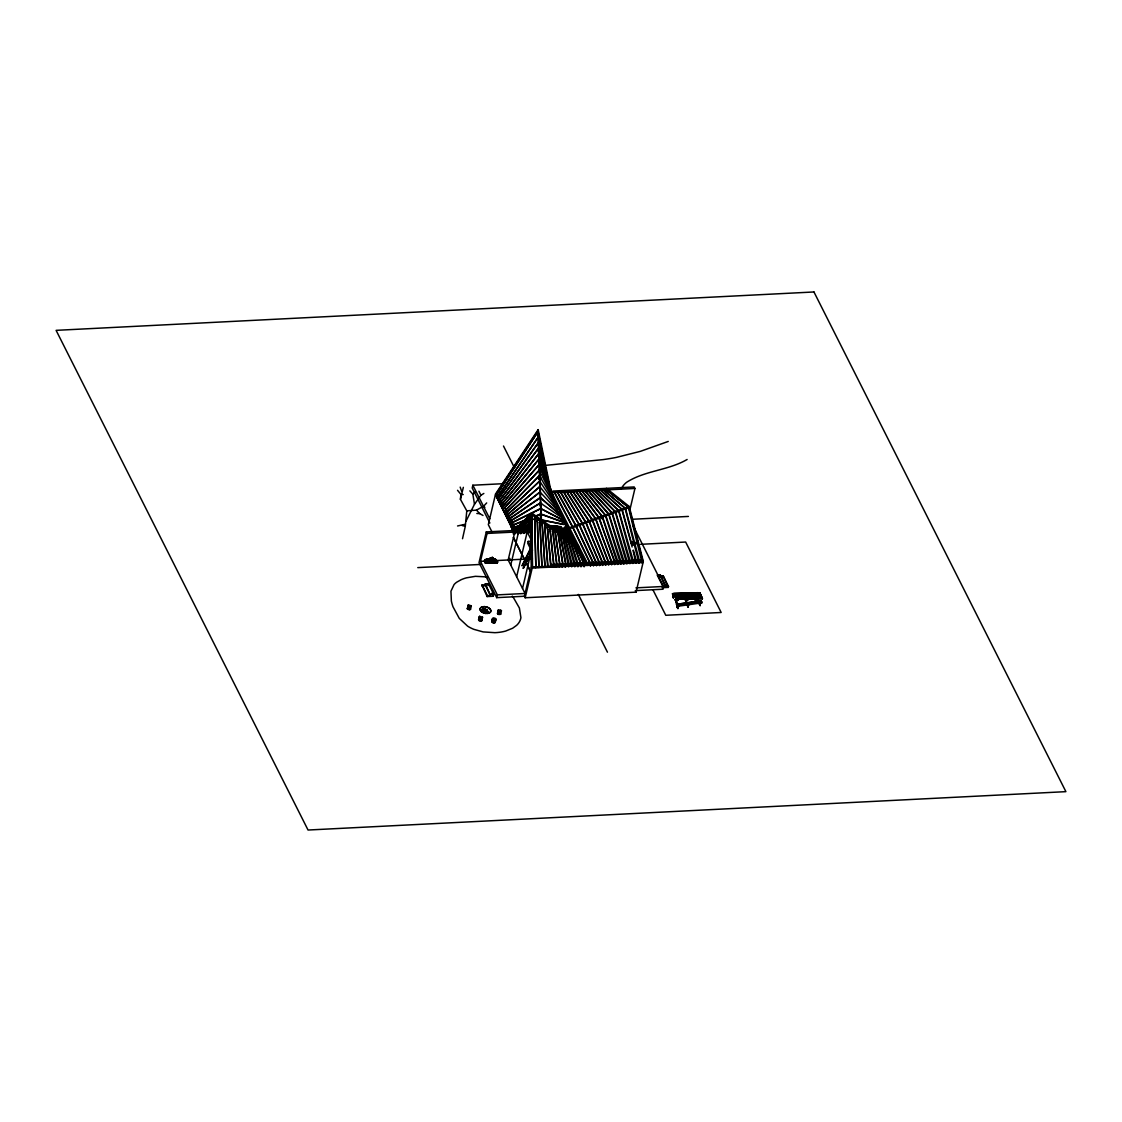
<?xml version="1.0" encoding="UTF-8"?>
<svg xmlns="http://www.w3.org/2000/svg" width="1122" height="1122" viewBox="0 0 1122 1122"><rect width="100%" height="100%" fill="white"/><g stroke="black" fill="none" stroke-linecap="round" stroke-linejoin="round"><path stroke-width="1.5" d="M485.616 612.598C481.843 600.789 487.032 621.939 484.788 609.302M481.955 609.877C496.766 610.592 471.857 609.484 486.541 609.681M486.443 563.118C482.881 552.29 489.094 569.078 486.836 560.018C489.753 567.9 482.67 555.572 486.892 562.585C484.059 551.729 493.357 569.864 487.214 560.579C492.979 566.035 482.516 554.647 489.094 562.655M488.926 560.341C489.949 565.446 490.398 560.874 487.804 559.99C491.029 560.201 489.473 565.193 487.607 560.215M489.052 559.163C493.063 567.115 487.958 552.15 491.604 561.14C488.322 553.791 491.001 566.82 489.178 558.938C490.777 558.069 490.16 562.108 491.717 561.295C491.646 560.439 489.865 557.816 491.478 558.335C497.383 569.149 487.144 557.83 492.768 558.882C492.768 555.278 496.05 565.348 492.249 558.518M495.966 561.603L495.083 559.331C498.981 565.418 492.446 554.17 495.728 561.379C497.284 559.99 491.184 556.877 495.111 561.898C493.638 563.959 494.62 558.616 493.47 559.906C496.611 566.848 490.637 557.241 493.862 562.879M492.39 559.387C496.85 563.847 492.025 558.49 493.568 558.658M497.355 562.697C493.778 555.18 498.631 568.013 496.345 560.102M488.519 559.569C492.684 568.573 485.349 553.356 490.342 561.799C493.82 561.589 485.826 556.091 490.342 561.799M481.997 610.396C481.001 606.862 493.217 612.991 481.955 610.214C496.569 607.395 476.541 615.052 486.822 610.2M486.275 562.655C486.429 557.522 487.299 565.544 485.167 560.327M491.618 561.056C489.739 555.685 491.071 562.066 493.371 560.72C489.01 558.574 493.736 555.951 494.507 562.501M494.297 562.346L492.151 557.368L494.55 561.842L493.68 562.781L492.039 558.63L493.357 560.818M490.791 559.289L492.53 561.898C490.538 554.282 492.221 564.1 492.965 561.112C489.515 563.118 490.552 555.811 492.853 561.771M512.81 531.646L512.922 529.752L516.204 529.191M462.516 538.728L465.293 526.316L466.794 510.847L460.427 499.318L460.876 494.353L457.538 490.3M557.059 531.618L557.241 529.303L566.372 538.167M567.928 539.247L567.746 541.561L568.419 540.215M559.906 529.177L559.654 531.421L560.299 529.149L570.425 541.351L577.914 566.834L578.545 565.348L570.817 541.337L560.299 529.149M570.593 541.085L570.341 543.328L570.972 541.828M488.266 562.543L487.397 560.327M490.09 561.617C495.672 556.596 495.377 566.792 490.216 559.766M492.81 559.71L491.941 557.48M492.895 560.705L493.596 560.439L494.367 562.599L492.039 558.63M495.573 561.168L494.704 558.938M488.912 559.822C486.499 564.534 494.479 562.683 489.234 560.523C489.781 561.631 491.871 564.689 488.897 560.004M479.094 616.904L481.604 618.334L482.558 617.226L479.599 616.315L478.757 620.452L481.787 620.747L481.198 619.33M495.139 622.556L495.896 619.035L494.031 617.97L492.446 618.713L491.787 621.504L493.091 622.836L495.139 622.556L495.896 619.035M497.986 610.41L499.29 611.742L501.436 610.747L498.491 609.821L497.649 613.972L500.678 614.253L500.089 612.836M562.641 531.183L563.342 528.995L573.398 543.16L581.589 565.193L581.014 566.834L581.21 565.207L573.019 543.174L562.963 529.023M563.02 531.155L563.342 528.995M460.427 499.318L463.344 487.341M491.085 561.421L491.548 560.663L489.809 558.644M484.606 611.813L486.962 609.975L484.774 611.041M566.007 528.869L575.6 544.983L584.253 565.053L584.113 566.834L584.632 565.039L575.979 544.969L566.007 528.869L565.614 530.916L567.353 533.834M566.386 528.841L565.993 530.902L567.732 533.806M487.818 559.696C486.696 557.466 489.29 562.501 487.144 562.08M487.93 560.215L488.883 562.921L487.481 560.621M492.965 559.92C490.272 553.833 494.774 564.086 492.726 557.494M494.367 560.102C503.343 566.947 491.857 554.591 496.345 562.024C493.918 566.694 495.181 554.829 495.054 562.907C491.31 554.534 499.907 567.157 495.209 559.752C498.463 563.609 493.736 561.561 495.335 559.976C497.256 562.206 495.237 562.01 494.844 563.034M489.192 559.794L491.31 562.697L490.272 560.551L491.071 559.583L492.53 561.673L491.296 559.583M484.466 609.47C497.565 620.382 473.316 599.863 487.691 612.444M467.846 605.445L469.052 606.792L471.324 605.894L468.421 604.884L467.439 608.994L469.599 609.737L470.497 609.386L470.02 607.97M503.343 483.68L472.853 485.223L472.208 487.986L489.865 523.02M467.439 608.994L468.421 604.884M522.67 530.075L486.289 531.912L479.038 562.613L496.695 597.647L524.409 596.245L525.18 597.76L636.062 592.15L643.313 561.449L629.246 506.485L606.455 488.351L607.226 489.865M468.393 609.583L469.052 606.792M549.626 484.48L538.167 429.642L495.573 493.961L488.322 524.661L492.165 532.277M496.695 597.647L497.355 594.884L480.454 561.379L487.06 533.441L486.289 531.912M469.599 609.737L470.258 606.946M470.497 609.386L471.324 605.894M485.069 584.786L485.307 583.805L488.379 583.65L493.764 594.309L493.301 596.259L487.144 596.567L481.997 584.941L485.069 584.786L490.454 595.445L487.369 595.6L481.997 584.941M478.757 620.452L479.599 616.315M487.916 585.6L488.379 583.65M479.739 621.027L480.398 618.222M480.945 621.139L481.604 618.334M487.144 596.567L487.369 595.6M481.787 620.747L482.558 617.226M490.454 595.445L485.307 583.805M491.787 621.504L492.951 618.124M492.095 622.261L492.446 618.713M513.203 533.932L514.002 530.51L531.688 512.964L578.657 545.979M493.091 622.836L493.75 620.031L492.754 619.47M494.283 622.948L495.209 618.334M497.649 613.972L498.491 609.821M498.631 614.533L499.29 611.742M510.748 565.081L519.584 527.719M537.915 450.96L538.714 447.622M499.837 614.646L500.749 610.045M500.678 614.253L501.436 610.747M516.639 576.75L530.818 516.569M531.618 541.225L528.224 541.393L527.761 543.343L532.375 552.473M522.529 588.433L531.323 551M524.409 596.245L531.674 565.544M525.18 597.76L532.445 567.073L643.313 561.449M565.712 533.876L567.143 527.831L559.289 512.277M566.175 536.653L567.9 529.346L554.142 530.047M629.891 509.823L634.94 488.463L634.168 486.948L552.753 491.071M665.43 586.582L660.283 574.941L657.212 575.095L662.583 585.768L668.516 586.427L668.277 587.395L662.12 587.718M668.277 587.395L663.13 575.768L660.059 575.923M633.046 525.741L663.663 586.455L663.018 589.218L635.29 590.621L636.062 592.15M673.242 593.818L674.126 596.189L673.368 593.804M676.692 595.403L673.256 595.558M674.126 595.614L673.242 594.38M674.588 595.221L700.661 594.856L674.56 595.375M675.626 595.011L676.131 593.889L678.347 598.91C677.912 604.506 672.821 585.908 678.081 600.032M675.472 597.451L701.502 596.75M675.879 595.011L676.131 593.889M675.907 598.208L701.979 597.844L675.865 598.349M676.314 599.344L702.414 598.601L676.314 599.344L673.761 593.328L699.819 592.725L702.414 598.601M677.057 605.235L701.643 601.785L700.955 600.803L676.44 604.351L700.927 600.957L702.218 602.809L677.576 606.301M677.842 600.032L675.893 593.889M677.127 605.333L701.573 601.687M677.225 604.842L678.726 606.02C674.967 602.43 679.539 608.32 677.52 608.138L677.281 604.632M677.772 606.062L676.482 604.211M678.459 606.623L677.365 604.267L678.586 606.595M685.57 594.786L686.089 593.65L688.291 598.671C687.87 604.267 682.779 585.67 688.038 599.793M685.822 594.772L686.089 593.65M687.786 599.807L685.837 593.664M688.796 604.632L687.562 602.851L688.782 605.179M695.416 594.548L695.921 593.426L698.136 598.447C697.702 604.043 692.611 585.446 697.87 599.569M695.654 594.548L695.921 593.426M698.122 592.682L672.33 593.664L673.214 595.698M697.618 599.569L695.668 593.44M699.819 592.725L702.372 598.741M700.268 593.72L674.112 594.38L700.226 593.622M700.745 603.524L699.525 601.196L700.759 602.963M701.068 595.754L675.023 596.217L701.11 595.852M701.545 596.848L675.43 597.353M554.03 491.941L572.515 527.116L590.523 564.31L590.424 566.189L590.901 564.296L572.893 527.088L554.408 491.913M488.869 560.425C491.548 559.99 493.021 565.432 490.721 560.018C487.86 559.513 491.941 563.833 492.207 561.393M490.468 560.285C491.38 565.151 495.026 559.429 493.694 562.417M557.073 491.787L575.796 525.952L593.566 564.156L593.454 566.007L593.945 564.142L576.175 525.923L557.452 491.759M484.536 560.635C488.028 568.083 482.853 555.685 485.644 563.188L484.494 561.112M486.527 560.593C490.019 568.055 484.844 555.642 487.635 563.146L486.485 561.07M492.853 563.076L491.17 558.91M560.116 491.632L579.092 524.773L596.609 564.001L596.497 565.811L597.002 563.987L579.471 524.759L560.509 491.604M563.174 491.478L582.374 523.609L599.667 563.847L599.527 565.628L600.046 563.833L582.753 523.595L563.553 491.45M493.47 559.906L494.325 562.262L492.979 559.71M566.217 491.324L585.67 522.445L602.71 563.693L602.556 565.432L603.089 563.679L586.049 522.417L566.596 491.296M569.275 491.17L588.952 521.281L605.768 563.539L605.6 565.236L606.146 563.525L589.331 521.253L569.653 491.141M490.3 560.888C494.311 565.207 490.16 561.856 491.085 560.439M572.318 491.015L592.248 520.103L608.811 563.384L608.629 565.053L609.19 563.37L592.626 520.089L572.697 490.987M486.597 559.99L487.537 562.01C484.241 555.418 491.296 565.951 488.07 559.191M492.979 560.285C488.926 551.393 497.228 571.056 491.24 558.293C491.787 555.881 490.356 561.799 492.768 562.809M493.357 558.391L493.876 560.902L494.802 560.088M572.557 545.138L573.132 543.483M572.935 545.11L573.51 543.455M575.376 490.861L595.53 518.939L611.855 563.23L611.658 564.857L612.247 563.216L595.908 518.925L575.754 490.833M578.419 490.707L598.825 517.775L614.912 563.076L614.702 564.661L615.291 563.062L599.204 517.761L578.798 490.679M601.644 518.588L602.248 517.018M581.462 490.552L602.107 516.611L617.731 564.464L618.334 562.907L602.486 516.583L581.855 490.524M584.52 490.398L605.403 515.433L620.775 564.268L621.392 562.753L605.782 515.419L584.899 490.37M567.017 528.897L567.816 526.975L564.647 526.961M569.962 543.357L570.593 541.856M587.563 490.244L608.685 514.269L623.804 564.086L624.435 562.599L609.064 514.255L587.942 490.216M490.005 562.613L489.248 559.962L490.566 561.982M487.537 612.43C490.258 611.336 479.641 605.6 488.098 611.981M491.478 558.335L491.745 561.042M486.836 560.018L487.088 562.739L485.98 560.425M590.621 490.09L611.967 513.105L626.847 563.889L627.493 562.445L612.36 513.091L590.999 490.062M593.664 489.935L615.263 511.941L629.877 563.693L630.536 562.29L615.641 511.913L594.043 489.907M596.708 489.781L618.545 510.762L632.92 563.496L633.593 562.136L618.937 510.748L597.1 489.753M466.079 521.057L474.48 504.255L480.931 495.265L483.848 493.442M531.533 546.428L522.025 565.867L531.113 547.788L532.347 550.243L531.211 547.985M532.417 550.607L523.259 568.321L532.431 550.075L528.224 541.393M523.259 568.321L532.305 550.411M567.367 541.575L568.041 540.243M567.55 539.261L574.815 566.834L575.488 565.502L568.223 539.528L557.241 529.303M633.046 550.327L635.95 563.3L636.637 561.982L633.425 550.313M602.809 489.473L625.122 508.434L638.993 563.104L639.68 561.827L625.515 508.42L603.187 489.444M621.293 488.673L623.019 485.938A44.824 26.353 13.3 0 1 626.553 482.334C644.87 470.511 668.249 470.469 687.127 459.487M495.139 562.08L493.834 559.219M605.866 489.318L628.418 507.27L642.036 562.907L642.738 561.673L628.797 507.242L606.245 489.29M485.489 560.944L486.359 560.663L487.383 562.571L486.457 560.425M565.151 539.808L565.867 538.616M564.885 537.452L571.729 566.834L572.444 565.656L565.278 537.438M546.442 472.628L537.817 430.988L495.517 494.984L513.736 531.646L522.389 531.155L513.806 531.688L531.323 514.227L578.279 547.101L587.605 565.404L643.032 562.529L629.035 507.621L607.03 490.174M494.283 560.481L493.568 560.313L494.395 562.515M489.851 559.612C493.652 564.562 486.836 556.175 490.454 561.687M489.178 560.762L490.272 560.551M538.055 437.37L496.836 497.831L538.055 437.37L545.082 466.906M487.733 560.355L488.715 562.417M492.376 558.658L493.371 560.72M538.251 442.839L497.719 499.599L538.251 442.839L548.321 480.454M562.234 535.671L568.644 566.834L569.387 565.811L563.062 535.895L559.738 534.142M538.448 448.309L498.729 501.604L538.448 448.309L552.122 493.82M489.669 561.673L490.987 561.449M495.98 559.64L495.321 560.593L496.303 562.683L495.181 560.481L496.064 562.739M538.644 453.779L499.753 503.61L538.644 453.779L554.212 499.472M486.107 562.501L486.064 560.144M487.902 562.515L488.561 562.206L487.397 559.471M490.763 560.818L491.576 560.705L490.398 558.588L491.212 560.762M492.824 559.612L493.638 559.808L492.46 557.999M495.321 562.276L496.134 562.178L495.153 560.116M538.841 459.249L500.763 505.629L538.841 459.249L555.642 502.838M478.435 619.695L480.034 618.965M497.327 613.215L498.925 612.472M495.573 560.663L496.345 560.537M539.037 464.718L501.772 507.635L539.037 464.718L555.979 503.301M566.344 565.965L565.179 566.862L566.344 565.965L559.948 533.89M474.48 504.255L472.853 494.199L475.349 491.464M484.017 609.793L484.802 609.723M466.794 510.847L476.499 510.117L483.736 506.106L486.682 502.922M539.233 470.188L502.796 509.64L539.233 470.188L556.246 504.016M539.43 475.658L503.932 511.913L539.43 475.658L558.812 509.122M467.187 608.236L468.87 607.563M532.066 514.1L514.171 531.491L532.066 514.1L532.417 567.676L531.533 567.466L530.454 515.335M514.395 532.852L530.846 516.541L531.533 566.119M514.002 530.51L514.563 533.806L530.846 517.649L532.109 517.831M514.563 533.806L531.225 517.635L530.846 515.307M539.626 481.128L504.942 513.918L539.626 481.128L555.138 504.199M539.962 505.671L541.702 504.058M563.286 566.119L562.108 566.876L563.286 566.119L557.9 532.263L556.919 532.165M531.407 521.52L517.593 533.679L517.228 531.337L531.87 518.098M517.228 531.337L531.029 519.177M517.593 533.679L531.015 521.534M491.043 559.121C493.385 558.377 491.759 563.454 492.712 560.481M539.822 486.597L505.952 515.924L539.822 486.597L556.498 507.677M675.065 599.681L675.795 600.761L675.065 599.681L676.538 598.629M676.903 598.11L677.772 597.577L677.926 598.952L675.542 600.761M685.5 600.536C689.343 595.039 687.562 601.154 685.009 599.443L686.187 598.657M686.86 597.872L687.716 597.353M696.692 597.647L697.547 597.114L697.702 598.489L695.331 600.298L695.458 598.699M694.855 599.218L695.71 598.685M695.331 600.298L698.136 598.447M531.309 525.166L520.608 533.539L520.271 531.183L531.87 521.786M520.271 531.183L530.958 522.81M520.608 533.539L530.916 525.194M674.21 596.02L673.985 595.319L672.92 596.96L673.817 595.459M674.112 595.319L672.653 596.399M508.308 519.191L506.849 517.691L540.019 492.067L561.729 514.9M506.976 517.943L540.019 492.067M559.037 566.905L560.243 566.273L554.633 530.426M559.415 566.89L560.243 566.273M489.136 562.879L488.351 560.748C488.477 564.492 491.113 562.318 488.645 560.257L489.458 562.627L488.533 560.495M492.993 559.051L493.806 561.365L494.522 560.748M495.756 560.509L496.569 562.823L497.284 562.206M531.533 525.18L523.315 531.029L530.552 526.134M538.756 520.299L539.808 519.542L541.954 567.199L539.808 519.542M531.842 527.564L523.637 533.399L530.86 528.518M484.704 561.168L485.335 560.621L485.966 563.076M486.696 561.126L487.327 560.579L487.958 563.034M493.806 559.696L494.634 559.205L495.728 561.379M509.178 521.309L507.859 519.696L540.215 497.551L562.865 517.172L540.215 497.551M507.986 519.949L540.341 497.789M677.253 607.395L676.762 606.862L678.501 605.74L677.253 607.395L678.389 605.754M686.959 605.445L688.712 604.323L687.071 605.431M698.922 603.776L700.675 602.654L699.174 603.945M484.788 612.472L484.199 609.653L484.816 612.654L485.546 612.093M492.418 561.687L490.917 559.752L492.221 561.884M494.017 559.752C493.301 563.048 496.766 560.607 494.55 561.842M484.55 609.541L488.098 612.191M526.372 530.874L529.303 529.093M529.682 529.079L526.751 530.86L526.653 533.273L531.435 530.58M510.005 523.441L508.869 521.702L540.397 503.021L563.763 518.925M508.995 521.954L540.397 503.021M552.136 531.155L552.964 530.664M555.979 566.933L557.199 566.428L552.725 528.63L551.982 528.714M556.358 566.919L557.199 566.428M538.602 479.136L540.762 477.958M538.728 479.389L540.888 478.21M493.147 560.215L494.185 561.954M510.791 525.573L509.893 523.722L540.594 508.49L564.899 521.183L540.594 508.49M540.72 508.743L509.893 523.722M495.798 619.765L493.75 620.031M457.566 525.966L464.746 524.381M549.135 529.472L549.99 529.093M549.514 529.458L550.369 529.079M552.908 566.975L554.142 566.582L549.766 526.835L553.763 566.596M553.286 566.961L554.142 566.582M484.83 611.728L487.102 610.747M482.053 610.228L486.597 610.382L484.143 611.462L486.878 610.929M484.367 611.756L486.639 610.803M488.098 561.589L487.327 562.136L486.653 560.173L487.719 562.318M492.516 560.201L491.59 558.055L493.273 562.529L491.324 560.243L492.025 559.85M485.419 562.809L486.205 562.767M487.411 562.767L488.196 562.725M491.604 558.644L492.726 560.972L491.913 560.874M668.249 441.437L640.325 451.367L616.287 457.425A197.037 115.818 13.3 0 1 602.935 459.627L546.709 465.237M526.947 519.416L510.903 525.727L511.548 527.691L510.664 525.32M534.97 516.246L540.79 513.96L564.17 522.375M511.029 525.98L527.074 519.668M535.096 516.499L540.916 514.213L564.296 522.614M484.872 611.097L487.172 610.228M629.246 506.485L569.443 527.705L551.898 528.602M531.323 514.227L532.137 568.027L587.605 565.404L569.247 528.827L553.567 529.542L569.177 528.841L629.035 507.621M492.923 560.762L493.722 560.748M495.587 561.07L496.387 561.056M484.157 611.224L486.611 610.424M546.905 527.761L547.774 527.48M549.85 567.031L551.098 566.736L547.185 525.012L550.72 566.75M550.229 567.003L551.098 566.736M511.913 527.733L512.263 529.808L511.913 527.733L520.257 525.348M540.299 519.626L565.123 524.605M512.039 527.985L518.715 526.078M540.425 519.879L563.567 524.493M549.331 527.017L550.145 526.807M546.793 567.087L548.041 566.89L544.591 523.203L547.662 566.905M547.171 567.059L548.041 566.89M516.344 529.43L512.922 529.752M516.092 531.071L521.029 530.229M516.218 531.323L521.155 530.482M687.814 603.229L687.73 606.722C689.132 609.625 686.243 596.624 688.235 607.254M699.651 601.588L700.072 605.614L699.441 601.56M699.385 601.771L700.198 605.6M492.292 620.915L493.371 620.775M541.688 524.367L542.557 524.283M543.735 567.143L544.997 567.045L542.01 521.379L544.997 567.045M552.487 492.207L606.217 489.515M551.786 492.684L634.94 488.463M599.765 489.627L622.219 509.584L632.051 545.306M632.906 519.248L688.403 516.429M487.06 533.441L531.786 531.183M555.306 530.44L559.864 566.287M517.424 532.81L530.972 532.123M556.386 530.832L566.54 530.327M557.9 532.263L562.907 566.133M559.569 533.904L560.481 534.072M640.648 544.324L685.654 542.038L721.166 612.486L665.781 615.291L653.158 590.242M480.454 561.379L532.417 558.742M417.777 567.62L480.721 564.436M550.734 564.576L642.541 559.934M531.533 567.466L532.796 567.662M535.853 567.508L534.647 515.91L535.853 567.508L534.591 567.381M538.897 567.353L537.228 517.733L538.897 567.353L537.634 567.297M481.759 585.908L486.387 585.684M659.82 576.89L662.906 576.736M490.679 594.464L493.764 594.309M497.355 594.884L525.068 593.482L508.168 559.962L514.774 532.038L495.573 493.961M635.95 587.858L663.663 586.455M673.06 594.183L673.424 598.25L673.438 594.197M683.102 594.113L689.988 593.804M684.869 594.127L690.03 593.903M677.772 597.577L678.347 598.91M685.009 599.443L685.738 600.522M675.921 602.191L676.65 603.285L675.837 595.361L676.58 597.156M685.879 601.967L686.594 603.047L685.837 599.036M695.668 598.811L696.117 602.093L696.131 598.447M539.079 522.684L539.948 522.67M540.692 567.213L541.954 567.199M476.836 513.497L479.711 513.596L483.007 515.461M677.618 604.646L677.912 608.699M482.053 609.905L486.611 610.088M548.083 525.433L557.957 526.204M549.864 525.811L561.365 526.709M553.875 527.873L558.798 528.252M554.002 528.125L558.924 528.504M685.808 596.105L686.51 595.165L686.524 596.918M536.078 521.015L537.34 521.057M695.864 594.926L696.117 596.694M490.819 561.084L489.416 558.784M460.876 494.353L463.218 494.55M529.893 550.622L530.93 552.683M528.574 553.258L529.612 555.32M527.34 555.727L528.392 558.153L527.256 555.895M526.022 558.363L527.074 560.79L525.938 558.532M524.703 561L525.755 563.426L524.619 561.168M524.339 565.867L523.203 563.609L524.255 566.035M533.848 519.304L534.731 519.458M533.455 519.332L534.353 519.472M496.99 561.729L495.503 559.555M530.846 517.649L531.73 517.859M462.124 525.545L465.293 526.316M489.346 559.471L490.286 561.491L489.094 559.569M490.721 558.882L492.039 560.874L491.113 558.728M490.188 559.864L491.717 562.136M487.846 611.939L484.9 608.909M558.349 532.459L553.819 529.486L557.971 532.473M487.916 560.832L488.645 562.978M600.144 489.599L622.219 509.584M488.982 561.295L487.116 559.443M484.508 609.316L487.635 612.233M506.849 517.691L508.182 518.939M494.536 621.139L495.237 621.84M476.499 510.117L479.711 513.596M469.866 490.875L472.853 494.199M507.859 519.696L509.051 521.057M562.332 534.044L565.769 538.027M483.736 506.106L484.844 507.439M488.322 561.617L487.299 559.177M564.015 532.557L566.989 536.737M563.623 532.571L567.592 538.153M491.085 562.487L489.585 560.341L490.651 562.529M488.715 560.088L489.837 562.136M508.869 521.702L509.879 523.189M556.891 506.723L558.77 509.5M490.763 561.238L489.346 559.135M490.286 559.948L491.562 561.996M492.207 560.187L493.484 562.248L492.572 560.102M492.895 559.64L494.157 561.729M489.935 560.72L491.212 562.851M494.213 561.491L493.007 559.415M492.909 561.295L491.688 559.191L493.385 562.837M491.001 559.331L492.292 561.645M490.721 559.976L491.927 562.024M490.595 562.627L489.332 560.481L490.412 562.711M491.688 561.659L490.468 559.541L491.45 561.982M489.767 559.317L491.773 562.781M489.851 560.355L491.212 562.767L489.767 560.074M489.416 560.159L490.623 562.431L489.444 560.243M492.263 559.948L493.456 562.038M488.729 560.243L489.963 562.403M493.161 560.046L494.311 562.108M488.926 562.01L488 560.13M485.756 560.285L486.892 562.346M495.826 562.515L494.62 560.341L495.489 562.431M493.778 561.182L492.824 558.63L495.054 562.907L494.115 560.888M491.127 559.373L493.063 562.949L491.338 559.429M488.996 559.303L490.426 561.505M488.715 559.331L489.893 561.491M493.764 560.425L494.802 562.332L493.876 560.187M491.548 558.98L492.698 561.126M489.332 559.738L490.51 561.94M493.049 562.599L491.296 558.476L492.558 560.818M578.125 546.765L567.409 525.419M566.231 523.118L566.82 524.269M565.642 521.982L560.397 511.66M553.833 498.378L569.247 528.827M488.785 561.771L487.663 559.569L488.547 561.842M663.13 575.768L668.516 586.427M660.283 574.941L665.669 585.6M552.557 494.199L587.872 564.254M556.933 504.788L557.508 505.924M558.083 507.074L559.822 510.51M556.694 506.078L558.265 509.192M566.89 526.316L568.461 529.43M567.774 529.921L573.146 540.58M577.76 549.71L584.66 563.426M567.311 531.842L569.611 536.414M562.487 533.525L563.987 536.498M503.498 446.023L514.521 467.888M578.307 594.394L607.451 652.177M523.287 524.044L531.169 539.808M504.802 507.551L515.545 528.869M513.469 537.536L530.369 571.042M513.455 537.62L530.355 571.126M472.853 485.223L489.753 518.729M509.711 558.335L510.482 559.85M497.172 562.22L495.952 560.257M494.409 560.762L493.189 558.798M491.759 593.215L493.301 596.259M553.469 497.916L555.208 501.352M555.783 502.488L556.358 503.638M478.898 491.212L480.931 495.265M491.001 561.196L489.977 559.079L490.623 561.379M485.335 560.776L486.359 562.893M493.217 558.195L494.227 560.271M495.742 561.743L494.634 559.598M491.184 560.271L490.062 558.139M488.336 561.982L487.214 559.836M486.541 561.968L485.419 559.836M495.237 558.84L496.948 562.164M492.474 557.382L494.185 560.705M492.572 558.518L494.493 562.739M493.133 560.762L494.143 562.879M490.721 559.177L491.717 561.295M490.37 559.303L491.38 561.421M487.832 559.079L489.543 562.403M486.064 560.874L487.074 562.978M485.728 561L486.724 563.118M495.433 559.191L496.415 561.266M496.499 562.417L495.587 560.088L496.485 562.206M492.67 557.732L493.638 559.808M491.24 558.293L492.179 560.313L491.071 557.76M488.028 559.429L488.996 561.505M496.148 560.762L497.13 562.879M493.582 559.079L494.592 561.238M493.385 559.303L494.353 561.421M488.94 560.776L489.935 562.935M495.868 560.776L496.85 562.935M493.105 559.317L494.087 561.477M488.449 561.014L489.444 563.174M695.093 599.204L695.584 600.298M539.163 464.971L556.105 503.554M496.12 559.85L497.046 561.94M495.419 559.892L496.345 562.024M494.802 559.233L495.98 561.968L495.335 559.864M495.279 561.659L494.606 559.303L495.517 561.351M495.377 562.795L494.704 560.439M492.039 557.774L493.217 560.509L492.558 558.405M490.496 558.349L491.422 560.495L490.763 558.391M490.609 558.756L491.534 560.888M487.86 561.884L487.186 559.541M485.84 560.046L486.892 562.585M494.073 559.065L495.026 561.266M493.722 559.429L495.125 562.417M491.31 557.606L492.263 559.808M490.945 557.971L492.362 560.958M486.668 559.303L487.607 561.505M486.766 560.439L487.705 562.641M486.303 559.668L487.327 562.136L486.429 559.457M486.401 560.818L487.425 563.272M484.774 560.481L485.714 562.683M484.409 560.86L485.433 563.314M493.049 560.046L493.975 562.22M490.552 560.663L491.548 563.09M488.168 560.327L489.08 562.445M485.63 560.285L486.569 562.459M492.726 558.111L493.624 560.215M488.084 559.794L488.982 561.912M491.843 557.844L492.81 560.144M494.732 560.341L495.615 562.487M493.961 559.668L494.816 561.785M493.932 560.355L494.816 562.543M491.871 557.746L492.754 559.892M489.977 558.924L490.861 561.07L490.062 558.756M489.178 558.938L490.062 561.112M490.903 558.223L491.787 560.397M494.423 559.864L495.307 562.066M491.646 558.419L492.53 560.607M489.865 558.405L490.735 560.593M487.004 560.102L487.888 562.304M485.209 560.102L486.092 562.29M487.2 560.467L488.07 562.669M495.587 560.088L496.541 562.641M492.011 558.265L492.74 560.341M460.188 487.102L461.703 491.422M485.433 612.093L484.395 609.414M539.78 514.353L540.425 516.33M484.311 609.933L485.111 612.794M484.606 609.947L485.391 612.752M621.84 509.598L632.121 546.989M545.741 469.964L548.476 481.562M547.031 475.153L547.255 476.247M547.494 477.355L547.943 479.557M560.102 534.1L565.965 565.979M514.549 531.477L514.942 533.792M517.607 531.323L517.971 533.651M520.65 531.169L521.001 533.525M523.708 531.015L524.016 533.385M552.347 528.644L556.807 566.442M697.309 597.128L697.463 598.489M529.794 530.692L530.061 533.118L529.416 530.72M538.167 429.642L541.421 520.384M537.817 430.988L541.085 520.79M531.688 512.964L532.417 567.676M531.225 517.635L531.912 567.452M696.369 596.694L696.341 594.941L695.64 595.88M696.383 598.433L696.425 601.939M695.878 594.898L695.892 595.88M695.921 598.797L695.963 601.729M686.552 598.671L686.594 603.047M686.257 595.179L686.271 596.918M686.299 598.671L686.355 603.047M686.033 595.123L686.047 596.105M686.089 599.036L686.117 601.953M676.594 598.896L676.65 603.285M676.328 597.156L676.314 595.403L676.103 596.343M676.356 598.91L676.412 603.285M676.131 598.292L676.173 602.191M512.291 596.119A96.548 56.745 13.3 0 1 513.525 597.76L519.388 607.998L520.917 617.647A35.371 20.785 13.3 0 1 516.653 625.319L512.642 628.236L505.671 631.055A39.985 23.506 13.3 0 1 494.928 632.682L483.105 631.91L473.877 629.344A25.119 14.768 13.3 0 1 467.608 626.146L459.277 618.376L452.993 606.764A95.679 56.24 13.3 0 1 451.353 600.957L450.96 591.21L454.059 584.59A31.346 18.429 13.3 0 1 456.696 582.206L461.142 579.709A44.207 25.988 13.3 0 1 466.472 577.83L475.433 576.315L484.676 576.806A19.34 11.374 13.3 0 1 487.649 577.479M537.859 431.9L495.826 495.826L537.859 431.9M813.955 291.972L56.1 330.345L308.045 830.028L1065.9 791.655L813.955 291.972M481.324 611.658A5.596 3.296 13.3 0 0 490.665 611.911A5.596 3.296 13.3 0 0 484.339 606.609A5.596 3.296 13.3 0 0 481.324 611.658M481.45 611.546A5.456 3.212 13.3 0 0 490.538 611.799A5.456 3.212 13.3 0 0 484.381 606.637A5.456 3.212 13.3 0 0 481.45 611.546M632.542 544.142A1.613 0.954 13.3 0 0 635.094 543.918A1.613 0.954 13.3 0 0 632.948 542.543A1.613 0.954 13.3 0 0 632.542 544.142M631.588 543.749A2.454 1.445 13.3 0 0 635.753 544.24A2.454 1.445 13.3 0 0 633.453 541.772A2.454 1.445 13.3 0 0 631.588 543.749"/></g></svg>
